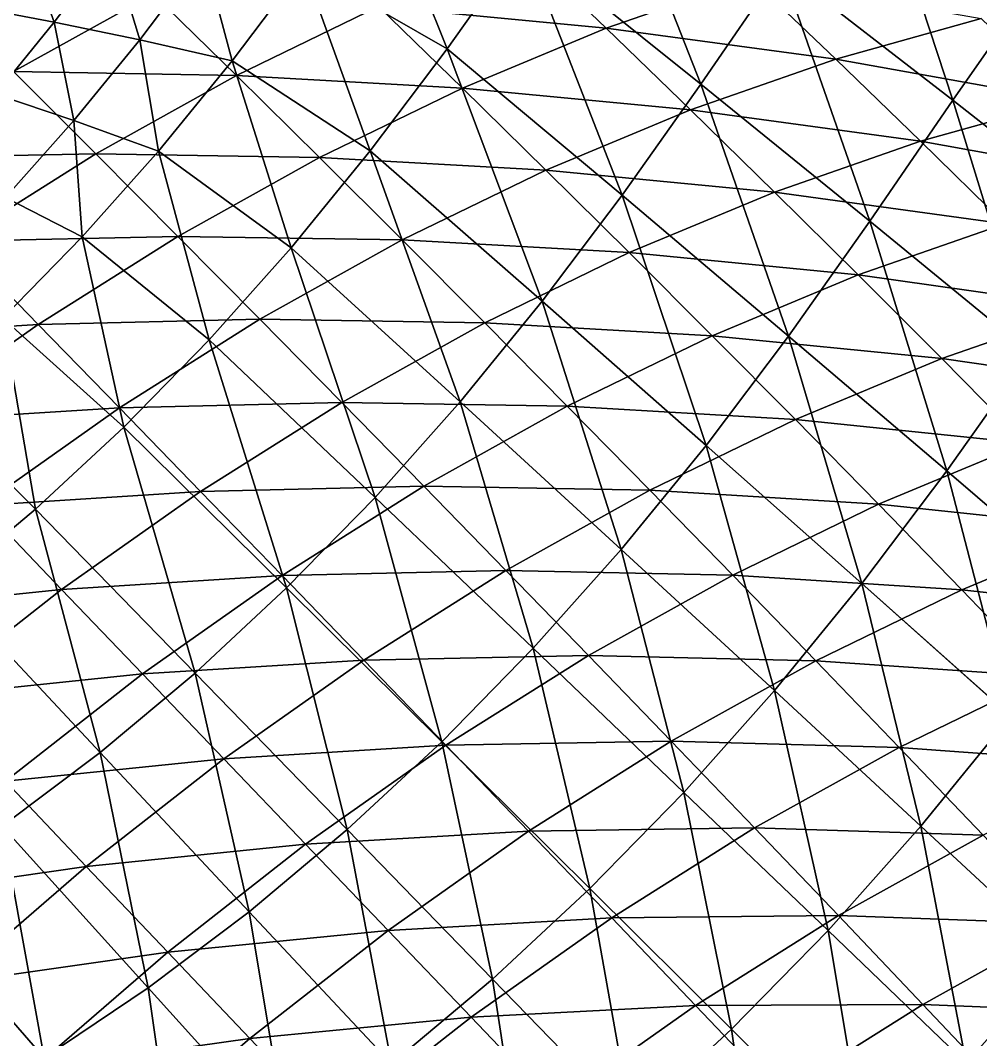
# Model space of a CAD drawing. Extents: x -232 to 179, y -162 to 161.
# Drawn here: x -68.87 to -27.39, y 51.5 to 95.52 of the extents above; entities that cross this region are included whole.
import ezdxf

# ---------------------------------------------------------------- set-up
doc = ezdxf.new("R2010")
doc.units = 0
doc.header["$MEASUREMENT"] = 0

msp = doc.modelspace()

# ---------------------------------------------------------------- linework, layer by layer
for points in [[(-39.471092, 92.76276, -909.3402), (-43.81048, 103.793015, -917.0726), (-47.15067, 98.917694, -918.0449), (-47.15057, 98.91779, -918.0448)], [(-43.81048, 103.793015, -917.0726), (-39.471092, 92.76276, -909.3402), (-36.005157, 97.8216, -908.3312400000001), (-36.00506, 97.8217, -908.3311)], [(-28.589516, 92.0679, -899.8298300000001), (-32.24156, 103.21137, -907.29565), (-36.005157, 97.8216, -908.3312400000001), (-36.00506, 97.8217, -908.3311)], [(-32.24156, 103.21137, -907.29565), (-28.589516, 92.0679, -899.8298300000001), (-24.701225, 97.63625, -898.7599), (-24.701126, 97.63635, -898.7597699999999)], [(-50.430206, 94.29224, -918.9061), (-53.58265, 102.16153, -920.0726300000001), (-56.632553, 97.859955, -920.87354), (-56.632454, 97.860054, -920.8734)], [(-53.58265, 102.16153, -920.0726300000001), (-50.430206, 94.29224, -918.9061), (-47.15067, 98.917694, -918.0449), (-47.15057, 98.91779, -918.0448)], [(-67.39996, 95.440384, -911.5989), (-68.67432, 98.96860500000001, -906.2778), (-70.848404, 96.08774, -906.7413), (-70.84830500000001, 96.08784, -906.74115)], [(-68.67432, 98.96860500000001, -906.2778), (-67.39996, 95.440384, -911.5989), (-64.93457, 98.707245, -911.07324), (-64.93446999999999, 98.70734399999999, -911.0731)], [(-63.70806, 94.68194, -916.5543), (-64.93457, 98.707245, -911.07324), (-67.39996, 95.440384, -911.5989), (-67.39986400000001, 95.44048000000001, -911.59875)], [(-64.93457, 98.707245, -911.07324), (-63.70806, 94.68194, -916.5543), (-60.937252, 98.3535, -915.9636), (-60.937153, 98.3536, -915.9635)], [(-43.557182, 95.18254, -698.4542), (-53.400063, 96.11799, -703.6279), (-47.222908, 98.6898, -705.5627400000001), (-47.22281, 98.68989599999999, -705.5626)], [(-42.874096, 87.963165, -910.2339), (-47.15067, 98.917694, -918.0449), (-50.430206, 94.29224, -918.9061), (-50.430107, 94.29233599999999, -918.9060000000001)], [(-47.222908, 98.6898, -705.5627400000001), (-37.31787, 97.35301, -700.6560000000001), (-43.557182, 95.18254, -698.4542), (-43.557083, 95.18264, -698.4541)], [(-47.15067, 98.917694, -918.0449), (-42.874096, 87.963165, -910.2339), (-39.471092, 92.76276, -909.3402), (-39.470993, 92.762856, -909.3401)], [(-59.72326700000001, 93.764496, -921.5325), (-60.937252, 98.3535, -915.9636), (-63.70806, 94.68194, -916.5543), (-63.707962, 94.68204, -916.5542)], [(-60.937252, 98.3535, -915.9636), (-59.72326700000001, 93.764496, -921.5325), (-56.632553, 97.859955, -920.87354), (-56.632454, 97.860054, -920.8734)], [(-53.753635, 89.88841, -919.6147), (-56.632553, 97.859955, -920.87354), (-59.72326700000001, 93.764496, -921.5325), (-59.723167, 93.764595, -921.53235)], [(-56.632553, 97.859955, -920.87354), (-53.753635, 89.88841, -919.6147), (-50.430206, 94.29224, -918.9061), (-50.430107, 94.29233599999999, -918.9060000000001)], [(-32.170284, 86.84144, -900.8722), (-36.005157, 97.8216, -908.3312400000001), (-39.471092, 92.76276, -909.3402), (-39.470993, 92.762856, -909.3401)], [(-36.005157, 97.8216, -908.3312400000001), (-32.170284, 86.84144, -900.8722), (-28.589516, 92.0679, -899.8298300000001), (-28.589417, 92.068, -899.8297)], [(-33.638657, 93.83798, -693.6647), (-43.557182, 95.18254, -698.4542), (-37.31787, 97.35301, -700.6560000000001), (-37.317772, 97.35311, -700.6559)], [(-37.31787, 97.35301, -700.6560000000001), (-27.364506, 95.594666, -696.1255), (-33.638657, 93.83798, -693.6647), (-33.638557, 93.83808, -693.66455)], [(-21.54013, 86.54607, -891.6204), (-24.701225, 97.63625, -898.7599), (-28.589516, 92.0679, -899.8298300000001), (-28.589417, 92.068, -899.8297)], [(-72.73605, 96.86752, -715.20276), (-63.136093, 96.66998000000001, -709.205), (-69.16415400000001, 93.31235, -707.808), (-69.164055, 93.31245, -707.80786)], [(-59.534866, 93.137054, -701.95355), (-69.16415400000001, 93.31235, -707.808), (-63.136093, 96.66998000000001, -709.205), (-63.135994, 96.67008, -709.2049)], [(-63.136093, 96.66998000000001, -709.205), (-53.400063, 96.11799, -703.6279), (-59.534866, 93.137054, -701.95355), (-59.534767, 93.13715, -701.9534)], [(-70.848404, 96.08774, -906.7413), (-69.9369, 92.33062, -911.9938), (-67.39996, 95.440384, -911.5989), (-67.39986400000001, 95.44048000000001, -911.59875)], [(-49.774757, 92.5939, -696.5067), (-59.534866, 93.137054, -701.95355), (-53.400063, 96.11799, -703.6279), (-53.399963, 96.11809000000001, -703.6278)], [(-53.400063, 96.11799, -703.6279), (-43.557182, 95.18254, -698.4542), (-49.774757, 92.5939, -696.5067), (-49.77466, 92.594, -696.5066)], [(-23.677238, 92.06189, -689.2383), (-33.638657, 93.83798, -693.6647), (-27.364506, 95.594666, -696.1255), (-27.364407, 95.594765, -696.12537)], [(-66.559265, 91.18693, -916.99817), (-67.39996, 95.440384, -911.5989), (-69.9369, 92.33062, -911.9938), (-69.9368, 92.33072, -911.99365)], [(-67.39996, 95.440384, -911.5989), (-66.559265, 91.18693, -916.99817), (-63.70806, 94.68194, -916.5543), (-63.707962, 94.68204, -916.5542)], [(-39.913162, 91.655266, -691.4504400000001), (-49.774757, 92.5939, -696.5067), (-43.557182, 95.18254, -698.4542), (-43.557083, 95.18264, -698.4541)], [(-43.557182, 95.18254, -698.4542), (-33.638657, 93.83798, -693.6647), (-39.913162, 91.655266, -691.4504400000001), (-39.913063, 91.655365, -691.4503)], [(-62.903664, 89.86596, -922.0276), (-63.70806, 94.68194, -916.5543), (-66.559265, 91.18693, -916.99817), (-66.559166, 91.18703000000001, -916.99805)], [(-63.70806, 94.68194, -916.5543), (-62.903664, 89.86596, -922.0276), (-59.72326700000001, 93.764496, -921.5325), (-59.723167, 93.764595, -921.53235)], [(-46.32263, 83.393555, -910.96906), (-50.430206, 94.29224, -918.9061), (-53.753635, 89.88841, -919.6147), (-53.753536, 89.88851, -919.61456)], [(-50.430206, 94.29224, -918.9061), (-46.32263, 83.393555, -910.96906), (-42.874096, 87.963165, -910.2339), (-42.873997, 87.963264, -910.23376)], [(-57.1735, 85.69634, -920.1471), (-59.72326700000001, 93.764496, -921.5325), (-62.903664, 89.86596, -922.0276), (-62.903564, 89.86606, -922.0274699999999)], [(-59.72326700000001, 93.764496, -921.5325), (-57.1735, 85.69634, -920.1471), (-53.753635, 89.88841, -919.6147), (-53.753536, 89.88851, -919.61456)], [(-29.981344, 90.296814, -686.76575), (-39.913162, 91.655266, -691.4504400000001), (-33.638657, 93.83798, -693.6647), (-33.638557, 93.83808, -693.66455)], [(-33.638657, 93.83798, -693.6647), (-23.677238, 92.06189, -689.2383), (-29.981344, 90.296814, -686.76575), (-29.981245, 90.29691, -686.7656)], [(-65.60806, 89.75428000000001, -700.5461), (-75.11426999999999, 89.5634, -706.6809), (-69.16415400000001, 93.31235, -707.808), (-69.164055, 93.31245, -707.80786)], [(-69.16415400000001, 93.31235, -707.808), (-59.534866, 93.137054, -701.95355), (-65.60806, 89.75428000000001, -700.5461), (-65.60795999999999, 89.75438, -700.5459599999999)], [(-55.949707, 89.593475, -694.82135), (-65.60806, 89.75428000000001, -700.5461), (-59.534866, 93.137054, -701.95355), (-59.534767, 93.13715, -701.9534)], [(-59.534866, 93.137054, -701.95355), (-49.774757, 92.5939, -696.5067), (-55.949707, 89.593475, -694.82135), (-55.949608, 89.593575, -694.8212)], [(-46.165817, 89.05201, -689.49194), (-55.949707, 89.593475, -694.82135), (-49.774757, 92.5939, -696.5067), (-49.77466, 92.594, -696.5066)], [(-49.774757, 92.5939, -696.5067), (-39.913162, 91.655266, -691.4504400000001), (-46.165817, 89.05201, -689.49194), (-46.165718, 89.05211, -689.4918)], [(-35.686043, 81.88283, -901.7954), (-39.471092, 92.76276, -909.3402), (-42.874096, 87.963165, -910.2339), (-42.873997, 87.963264, -910.23376)], [(-39.471092, 92.76276, -909.3402), (-35.686043, 81.88283, -901.7954), (-32.170284, 86.84144, -900.8722), (-32.170185, 86.84154000000001, -900.8721)], [(-69.9369, 92.33062, -911.9938), (-69.513, 87.868004, -917.2832), (-66.559265, 91.18693, -916.99817), (-66.559166, 91.18703000000001, -916.99805)], [(-25.227055, 81.16466, -892.6937), (-28.589516, 92.0679, -899.8298300000001), (-32.170284, 86.84144, -900.8722), (-32.170185, 86.84154000000001, -900.8721)], [(-20.012127, 88.49736, -682.43164), (-29.981344, 90.296814, -686.76575), (-23.677238, 92.06189, -689.2383), (-23.67714, 92.06199000000001, -689.23816)], [(-28.589516, 92.0679, -899.8298300000001), (-25.227055, 81.16466, -892.6937), (-21.54013, 86.54607, -891.6204), (-21.540031, 86.546165, -891.6203)], [(-36.28581, 88.10367, -684.54095), (-46.165817, 89.05201, -689.49194), (-39.913162, 91.655266, -691.4504400000001), (-39.913063, 91.655365, -691.4503)], [(-39.913162, 91.655266, -691.4504400000001), (-29.981344, 90.296814, -686.76575), (-36.28581, 88.10367, -684.54095), (-36.28570999999999, 88.10377, -684.54083)], [(-66.198425, 86.16385, -922.34546), (-66.559265, 91.18693, -916.99817), (-69.513, 87.868004, -917.2832), (-69.5129, 87.8681, -917.2831)], [(-66.559265, 91.18693, -916.99817), (-66.198425, 86.16385, -922.34546), (-62.903664, 89.86596, -922.0276), (-62.903564, 89.86606, -922.0274699999999)], [(-26.34105, 86.725334, -679.94934), (-36.28581, 88.10367, -684.54095), (-29.981344, 90.296814, -686.76575), (-29.981245, 90.29691, -686.7656)], [(-29.981344, 90.296814, -686.76575), (-20.012127, 88.49736, -682.43164), (-26.34105, 86.725334, -679.94934), (-26.34095, 86.72543, -679.9492)], [(-60.716335, 81.715485, -920.4889), (-62.903664, 89.86596, -922.0276), (-66.198425, 86.16385, -922.34546), (-66.198326, 86.16395, -922.3453400000001)], [(-62.903664, 89.86596, -922.0276), (-60.716335, 81.715485, -920.4889), (-57.1735, 85.69634, -920.1471), (-57.1734, 85.69644, -920.1469999999999)], [(-49.871246, 79.04366999999999, -911.5215), (-53.753635, 89.88841, -919.6147), (-57.1735, 85.69634, -920.1471), (-57.1734, 85.69644, -920.1469999999999)], [(-53.753635, 89.88841, -919.6147), (-49.871246, 79.04366999999999, -911.5215), (-46.32263, 83.393555, -910.96906), (-46.322533, 83.393654, -910.9689300000001)], [(-75.11426999999999, 89.5634, -706.6809), (-65.60806, 89.75428000000001, -700.5461), (-71.60271999999999, 85.977264, -699.4105), (-71.60262, 85.97736, -699.4104)], [(-62.062637, 86.18855, -693.4047), (-71.60271999999999, 85.977264, -699.4105), (-65.60806, 89.75428000000001, -700.5461), (-65.60795999999999, 89.75438, -700.5459599999999)], [(-65.60806, 89.75428000000001, -700.5461), (-55.949707, 89.593475, -694.82135), (-62.062637, 86.18855, -693.4047), (-62.06254000000001, 86.18865, -693.4046)], [(-52.37560300000001, 86.03465, -687.7971), (-62.062637, 86.18855, -693.4047), (-55.949707, 89.593475, -694.82135), (-55.949608, 89.593575, -694.8212)], [(-55.949707, 89.593475, -694.82135), (-46.165817, 89.05201, -689.49194), (-52.37560300000001, 86.03465, -687.7971), (-52.375504, 86.03475, -687.797)], [(-42.56832, 85.488, -682.5730599999999), (-52.37560300000001, 86.03465, -687.7971), (-46.165817, 89.05201, -689.49194), (-46.165718, 89.05211, -689.4918)], [(-46.165817, 89.05201, -689.49194), (-36.28581, 88.10367, -684.54095), (-42.56832, 85.488, -682.5730599999999), (-42.568222, 85.4881, -682.57294)], [(-32.670334, 84.52356999999999, -677.7157599999999), (-42.56832, 85.488, -682.5730599999999), (-36.28581, 88.10367, -684.54095), (-36.28570999999999, 88.10377, -684.54083)], [(-36.28581, 88.10367, -684.54095), (-26.34105, 86.725334, -679.94934), (-32.670334, 84.52356999999999, -677.7157599999999), (-32.670235, 84.52367, -677.71564)], [(-69.513, 87.868004, -917.2832), (-69.61844, 82.66246, -922.47766), (-66.198425, 86.16385, -922.34546), (-66.198326, 86.16395, -922.3453400000001)], [(-39.248837, 77.16181, -902.555), (-42.874096, 87.963165, -910.2339), (-46.32263, 83.393555, -910.96906), (-46.322533, 83.393654, -910.9689300000001)], [(-42.874096, 87.963165, -910.2339), (-39.248837, 77.16181, -902.555), (-35.686043, 81.88283, -901.7954), (-35.685944, 81.88293, -901.7953)], [(-28.84703, 76.05905, -893.64435), (-32.170284, 86.84144, -900.8722), (-35.686043, 81.88283, -901.7954), (-35.685944, 81.88293, -901.7953)], [(-22.713036, 83.11936, -673.2061), (-32.670334, 84.52356999999999, -677.7157599999999), (-26.34105, 86.725334, -679.94934), (-26.34095, 86.72543, -679.9492)], [(-32.170284, 86.84144, -900.8722), (-28.84703, 76.05905, -893.64435), (-25.227055, 81.16466, -892.6937), (-25.226955, 81.16476, -892.6936)], [(-68.096535, 82.38682, -692.2617), (-77.50514, 81.81368, -698.5501), (-71.60271999999999, 85.977264, -699.4105), (-71.60262, 85.97736, -699.4104)], [(-71.60271999999999, 85.977264, -699.4105), (-62.062637, 86.18855, -693.4047), (-68.096535, 82.38682, -692.2617), (-68.096436, 82.38691999999999, -692.2616)], [(-64.39386, 77.950455, -920.6311), (-66.198425, 86.16385, -922.34546), (-69.61844, 82.66246, -922.47766), (-69.61834, 82.66256, -922.4775400000001)], [(-58.52302, 82.61052, -686.37244), (-68.096535, 82.38682, -692.2617), (-62.062637, 86.18855, -693.4047), (-62.06254000000001, 86.18865, -693.4046)], [(-66.198425, 86.16385, -922.34546), (-64.39386, 77.950455, -920.6311), (-60.716335, 81.715485, -920.4889), (-60.716236, 81.71558, -920.4888)], [(-62.062637, 86.18855, -693.4047), (-52.37560300000001, 86.03465, -687.7971), (-58.52302, 82.61052, -686.37244), (-58.522923, 82.61062, -686.3723)], [(-48.807755, 82.45623, -680.8701), (-58.52302, 82.61052, -686.37244), (-52.37560300000001, 86.03465, -687.7971), (-52.375504, 86.03475, -687.797)], [(-52.37560300000001, 86.03465, -687.7971), (-42.56832, 85.488, -682.5730599999999), (-48.807755, 82.45623, -680.8701), (-48.807655, 82.45633000000001, -680.87)], [(-53.54744300000001, 74.91295, -911.8762), (-57.1735, 85.69634, -920.1471), (-60.716335, 81.715485, -920.4889), (-60.716236, 81.71558, -920.4888)], [(-57.1735, 85.69634, -920.1471), (-53.54744300000001, 74.91295, -911.8762), (-49.871246, 79.04366999999999, -911.5215), (-49.871147, 79.04377, -911.52136)], [(-38.97757, 81.89758, -675.7402), (-48.807755, 82.45623, -680.8701), (-42.56832, 85.488, -682.5730599999999), (-42.568222, 85.4881, -682.57294)], [(-42.56832, 85.488, -682.5730599999999), (-32.670334, 84.52356999999999, -677.7157599999999), (-38.97757, 81.89758, -675.7402), (-38.97747, 81.89768000000001, -675.74005)], [(-29.062077, 80.91072, -670.9656), (-38.97757, 81.89758, -675.7402), (-32.670334, 84.52356999999999, -677.7157599999999), (-32.670235, 84.52367, -677.71564)], [(-32.670334, 84.52356999999999, -677.7157599999999), (-22.713036, 83.11936, -673.2061), (-29.062077, 80.91072, -670.9656), (-29.061977, 80.91082, -670.96545)], [(-42.915024, 72.6678, -903.1257300000001), (-46.32263, 83.393555, -910.96906), (-49.871246, 79.04366999999999, -911.5215), (-49.871147, 79.04377, -911.52136)], [(-46.32263, 83.393555, -910.96906), (-42.915024, 72.6678, -903.1257300000001), (-39.248837, 77.16181, -902.555), (-39.248737, 77.16190999999999, -902.5549)], [(-19.092728, 79.474724, -666.52716), (-29.062077, 80.91072, -670.9656), (-22.713036, 83.11936, -673.2061), (-22.712936, 83.11946, -673.206)], [(-77.50514, 81.81368, -698.5501), (-68.096535, 82.38682, -692.2617), (-74.03758, 78.195984, -691.3956), (-74.03748, 78.19608000000001, -691.3955)], [(-64.59096, 78.78735, -685.2230000000001), (-74.03758, 78.195984, -691.3956), (-68.096535, 82.38682, -692.2617), (-68.096436, 82.38691999999999, -692.2616)], [(-68.20875500000001, 74.40883000000001, -920.5676), (-69.61844, 82.66246, -922.47766), (-73.16620999999999, 79.36882, -922.4187), (-73.16611, 79.36891999999999, -922.4186)], [(-69.61844, 82.66246, -922.47766), (-68.20875500000001, 74.40883000000001, -920.5676), (-64.39386, 77.950455, -920.6311), (-64.39376, 77.950554, -920.6310000000001)], [(-68.096535, 82.38682, -692.2617), (-58.52302, 82.61052, -686.37244), (-64.59096, 78.78735, -685.2230000000001), (-64.59085999999999, 78.78745, -685.2229)], [(-54.98452, 79.015755, -679.4387), (-64.59096, 78.78735, -685.2230000000001), (-58.52302, 82.61052, -686.37244), (-58.522923, 82.61062, -686.3723)], [(-58.52302, 82.61052, -686.37244), (-48.807755, 82.45623, -680.8701), (-54.98452, 79.015755, -679.4387), (-54.98441999999999, 79.015854, -679.4386)], [(-45.24157, 78.8539, -674.0305), (-54.98452, 79.015755, -679.4387), (-48.807755, 82.45623, -680.8701), (-48.807655, 82.45633000000001, -680.87)], [(-48.807755, 82.45623, -680.8701), (-38.97757, 81.89758, -675.7402), (-45.24157, 78.8539, -674.0305), (-45.24147, 78.854, -674.0304)], [(-35.389004, 78.27655, -668.9838), (-45.24157, 78.8539, -674.0305), (-38.97757, 81.89758, -675.7402), (-38.97747, 81.89768000000001, -675.74005)], [(-32.515453, 71.198074, -894.4264), (-35.686043, 81.88283, -901.7954), (-39.248837, 77.16181, -902.555), (-39.248737, 77.16190999999999, -902.5549)], [(-38.97757, 81.89758, -675.7402), (-29.062077, 80.91072, -670.9656), (-35.389004, 78.27655, -668.9838), (-35.388905, 78.27665, -668.9837)], [(-35.686043, 81.88283, -901.7954), (-32.515453, 71.198074, -894.4264), (-28.84703, 76.05905, -893.64435), (-28.846931, 76.05915, -893.6442)], [(-57.363415, 71.00619499999999, -912.0237), (-60.716335, 81.715485, -920.4889), (-64.39386, 77.950455, -920.6311), (-64.39376, 77.950554, -920.6310000000001)], [(-60.716335, 81.715485, -920.4889), (-57.363415, 71.00619499999999, -912.0237), (-53.54744300000001, 74.91295, -911.8762), (-53.547344, 74.91305, -911.8761)], [(-22.322365, 70.46437, -885.7458), (-25.227055, 81.16466, -892.6937), (-28.84703, 76.05905, -893.64435), (-28.846931, 76.05915, -893.6442)], [(-25.456532, 77.26095, -664.28143), (-35.389004, 78.27655, -668.9838), (-29.062077, 80.91072, -670.9656), (-29.061977, 80.91082, -670.96545)], [(-29.062077, 80.91072, -670.9656), (-19.092728, 79.474724, -666.52716), (-25.456532, 77.26095, -664.28143), (-25.456432, 77.26105, -664.2813)], [(-73.16620999999999, 79.36882, -922.4187), (-72.15774499999999, 71.09976, -920.2951699999999), (-68.20875500000001, 74.40883000000001, -920.5676), (-68.20866, 74.40893, -920.5675)], [(-64.59096, 78.78735, -685.2230000000001), (-54.98452, 79.015755, -679.4387), (-61.08143, 75.174324, -678.2838), (-61.08133, 75.17442, -678.2837)], [(-51.442654, 75.39986999999999, -672.59344), (-61.08143, 75.174324, -678.2838), (-54.98452, 79.015755, -679.4387), (-54.98441999999999, 79.015854, -679.4386)], [(-54.98452, 79.015755, -679.4387), (-45.24157, 78.8539, -674.0305), (-51.442654, 75.39986999999999, -672.59344), (-51.442554, 75.39997, -672.5933)], [(-46.713028, 68.40021999999999, -903.4922), (-49.871246, 79.04366999999999, -911.5215), (-53.54744300000001, 74.91295, -911.8762), (-53.547344, 74.91305, -911.8761)], [(-41.672554, 75.22335, -667.2688), (-51.442654, 75.39986999999999, -672.59344), (-45.24157, 78.8539, -674.0305), (-45.24147, 78.854, -674.0304)], [(-49.871246, 79.04366999999999, -911.5215), (-46.713028, 68.40021999999999, -903.4922), (-42.915024, 72.6678, -903.1257300000001), (-42.914925, 72.6679, -903.1256)], [(-45.24157, 78.8539, -674.0305), (-35.389004, 78.27655, -668.9838), (-41.672554, 75.22335, -667.2688), (-41.672455, 75.22345, -667.2687)], [(-74.03758, 78.195984, -691.3956), (-64.59096, 78.78735, -685.2230000000001), (-70.56551999999999, 74.57287600000001, -684.35205), (-70.56541999999999, 74.572975, -684.3519)], [(-61.08143, 75.174324, -678.2838), (-70.56551999999999, 74.57287600000001, -684.35205), (-64.59096, 78.78735, -685.2230000000001), (-64.59085999999999, 78.78745, -685.2229)], [(-61.321922, 67.33123, -911.9579), (-64.39386, 77.950455, -920.6311), (-68.20875500000001, 74.40883000000001, -920.5676), (-68.20866, 74.40893, -920.5675)], [(-64.39386, 77.950455, -920.6311), (-61.321922, 67.33123, -911.9579), (-57.363415, 71.00619499999999, -912.0237), (-57.363316, 71.006294, -912.02356)], [(-31.798172, 74.620636, -662.2950400000001), (-41.672554, 75.22335, -667.2688), (-35.389004, 78.27655, -668.9838), (-35.388905, 78.27665, -668.9837)], [(-35.389004, 78.27655, -668.9838), (-25.456532, 77.26095, -664.28143), (-31.798172, 74.620636, -662.2950400000001), (-31.798073, 74.620735, -662.2949)], [(-36.29032, 66.57085, -895.01404), (-39.248837, 77.16181, -902.555), (-42.915024, 72.6678, -903.1257300000001), (-42.914925, 72.6679, -903.1256)], [(-39.248837, 77.16181, -902.555), (-36.29032, 66.57085, -895.01404), (-32.515453, 71.198074, -894.4264), (-32.51535399999999, 71.19816999999999, -894.4263)], [(-21.849283, 73.57001, -657.6547), (-31.798172, 74.620636, -662.2950400000001), (-25.456532, 77.26095, -664.28143), (-25.456432, 77.26105, -664.2813)], [(-26.088467, 65.47397, -886.54865), (-28.84703, 76.05905, -893.64435), (-32.515453, 71.198074, -894.4264), (-32.51535399999999, 71.19816999999999, -894.4263)], [(-28.84703, 76.05905, -893.64435), (-26.088467, 65.47397, -886.54865), (-22.322365, 70.46437, -885.7458), (-22.322266, 70.46446999999999, -885.7456699999999)], [(-61.08143, 75.174324, -678.2838), (-51.442654, 75.39986999999999, -672.59344), (-57.56357, 71.543304, -671.43396), (-57.56347, 71.5434, -671.43384)], [(-47.892998, 71.75854, -665.8273), (-57.56357, 71.543304, -671.43396), (-51.442654, 75.39986999999999, -672.59344), (-51.442554, 75.39997, -672.5933)], [(-51.442654, 75.39986999999999, -672.59344), (-41.672554, 75.22335, -667.2688), (-47.892998, 71.75854, -665.8273), (-47.8929, 71.75864, -665.82715)], [(-70.56551999999999, 74.57287600000001, -684.35205), (-61.08143, 75.174324, -678.2838), (-67.084526, 70.93972, -677.4086), (-67.08443, 70.93982, -677.4085)], [(-57.56357, 71.543304, -671.43396), (-67.084526, 70.93972, -677.4086), (-61.08143, 75.174324, -678.2838), (-61.08133, 75.17442, -678.2837)], [(-50.65543, 64.36402, -903.6446), (-53.54744300000001, 74.91295, -911.8762), (-57.363415, 71.00619499999999, -912.0237), (-57.363316, 71.006294, -912.02356)], [(-53.54744300000001, 74.91295, -911.8762), (-50.65543, 64.36402, -903.6446), (-46.713028, 68.40021999999999, -903.4922), (-46.71293, 68.40032, -903.4920699999999)], [(-38.096336, 71.56034, -660.57605), (-47.892998, 71.75854, -665.8273), (-41.672554, 75.22335, -667.2688), (-41.672455, 75.22345, -667.2687)], [(-41.672554, 75.22335, -667.2688), (-31.798172, 74.620636, -662.2950400000001), (-38.096336, 71.56034, -660.57605), (-38.096237, 71.56044, -660.5759)], [(-67.084526, 70.93972, -677.4086), (-76.43703000000001, 69.97446, -683.7606), (-70.56551999999999, 74.57287600000001, -684.35205), (-70.56541999999999, 74.572975, -684.3519)], [(-65.41957, 63.89759399999999, -911.6752), (-68.20875500000001, 74.40883000000001, -920.5676), (-72.15774499999999, 71.09976, -920.2951699999999), (-72.157646, 71.09985999999999, -920.2950400000001)], [(-68.20875500000001, 74.40883000000001, -920.5676), (-65.41957, 63.89759399999999, -911.6752), (-61.321922, 67.33123, -911.9579), (-61.32182299999999, 67.33133000000001, -911.95776)], [(-28.200705, 70.92564, -655.6653), (-38.096336, 71.56034, -660.57605), (-31.798172, 74.620636, -662.2950400000001), (-31.798073, 74.620735, -662.2949)], [(-31.798172, 74.620636, -662.2950400000001), (-21.849283, 73.57001, -657.6547), (-28.200705, 70.92564, -655.6653), (-28.200605, 70.925735, -655.66516)], [(-18.235949, 69.83357, -651.0773), (-28.200705, 70.92564, -655.6653), (-21.849283, 73.57001, -657.6547), (-21.849184, 73.57011, -657.6546)], [(-40.20092, 62.17675, -895.39136), (-42.915024, 72.6678, -903.1257300000001), (-46.713028, 68.40021999999999, -903.4922), (-46.71293, 68.40032, -903.4920699999999)], [(-42.915024, 72.6678, -903.1257300000001), (-40.20092, 62.17675, -895.39136), (-36.29032, 66.57085, -895.01404), (-36.290222, 66.57094599999999, -895.0139)], [(-57.56357, 71.543304, -671.43396), (-47.892998, 71.75854, -665.8273), (-54.033012, 67.889946, -664.6642), (-54.032913, 67.890045, -664.66406)], [(-44.331245, 68.08748, -659.1311599999999), (-54.033012, 67.889946, -664.6642), (-47.892998, 71.75854, -665.8273), (-47.8929, 71.75864, -665.82715)], [(-47.892998, 71.75854, -665.8273), (-38.096336, 71.56034, -660.57605), (-44.331245, 68.08748, -659.1311599999999), (-44.331146, 68.08758, -659.13104)], [(-67.084526, 70.93972, -677.4086), (-57.56357, 71.543304, -671.43396), (-63.59028199999999, 67.29205, -670.5554), (-63.590183, 67.29215, -670.5553)], [(-54.033012, 67.889946, -664.6642), (-63.59028199999999, 67.29205, -670.5554), (-57.56357, 71.543304, -671.43396), (-57.56347, 71.5434, -671.43384)], [(-34.508583, 67.86062, -653.9436599999999), (-44.331245, 68.08748, -659.1311599999999), (-38.096336, 71.56034, -660.57605), (-38.096237, 71.56044, -660.5759)], [(-38.096336, 71.56034, -660.57605), (-28.200705, 70.92564, -655.6653), (-34.508583, 67.86062, -653.9436599999999), (-34.508484, 67.86072, -653.94354)], [(-76.43703000000001, 69.97446, -683.7606), (-67.084526, 70.93972, -677.4086), (-72.98406999999999, 66.31936, -676.8144), (-72.98397, 66.31945999999999, -676.8143)], [(-63.59028199999999, 67.29205, -670.5554), (-72.98406999999999, 66.31936, -676.8144), (-67.084526, 70.93972, -677.4086), (-67.08443, 70.93982, -677.4085)], [(-72.15774499999999, 71.09976, -920.2951699999999), (-69.64869, 60.71566, -911.1737699999999), (-65.41957, 63.89759399999999, -911.6752), (-65.41946999999999, 63.89769399999999, -911.67505)], [(-54.7451, 60.567303, -903.57666), (-57.363415, 71.00619499999999, -912.0237), (-61.321922, 67.33123, -911.9579), (-61.32182299999999, 67.33133000000001, -911.95776)], [(-57.363415, 71.00619499999999, -912.0237), (-54.7451, 60.567303, -903.57666), (-50.65543, 64.36402, -903.6446), (-50.65533, 64.36412, -903.6445)], [(-29.963852, 60.723522, -887.1519999999999), (-32.515453, 71.198074, -894.4264), (-36.29032, 66.57085, -895.01404), (-36.290222, 66.57094599999999, -895.0139)], [(-24.592253, 67.18717, -649.0863), (-34.508583, 67.86062, -653.9436599999999), (-28.200705, 70.92564, -655.6653), (-28.200605, 70.925735, -655.66516)], [(-32.515453, 71.198074, -894.4264), (-29.963852, 60.723522, -887.1519999999999), (-26.088467, 65.47397, -886.54865), (-26.088367, 65.47407, -886.5485)], [(-28.200705, 70.92564, -655.6653), (-18.235949, 69.83357, -651.0773), (-24.592253, 67.18717, -649.0863), (-24.592154, 67.18727, -649.0862)], [(-44.260197, 58.02089, -895.54834), (-46.713028, 68.40021999999999, -903.4922), (-50.65543, 64.36402, -903.6446), (-50.65533, 64.36412, -903.6445)], [(-46.713028, 68.40021999999999, -903.4922), (-44.260197, 58.02089, -895.54834), (-40.20092, 62.17675, -895.39136), (-40.20082, 62.17685, -895.39124)], [(-63.59028199999999, 67.29205, -670.5554), (-54.033012, 67.889946, -664.6642), (-60.078552, 63.625412, -663.7828400000001), (-60.078453, 63.62551, -663.7827)], [(-50.485535, 64.20989, -657.9654), (-60.078552, 63.625412, -663.7828400000001), (-54.033012, 67.889946, -664.6642), (-54.032913, 67.890045, -664.66406)], [(-54.033012, 67.889946, -664.6642), (-44.331245, 68.08748, -659.1311599999999), (-50.485535, 64.20989, -657.9654), (-50.485435, 64.20999, -657.9653)], [(-40.753105, 64.3824, -652.4965), (-50.485535, 64.20989, -657.9654), (-44.331245, 68.08748, -659.1311599999999), (-44.331146, 68.08758, -659.13104)], [(-44.331245, 68.08748, -659.1311599999999), (-34.508583, 67.86062, -653.9436599999999), (-40.753105, 64.3824, -652.4965), (-40.753006, 64.3825, -652.4964)], [(-30.90498, 64.11979000000001, -647.36334), (-40.753105, 64.3824, -652.4965), (-34.508583, 67.86062, -653.9436599999999), (-34.508484, 67.86072, -653.94354)], [(-34.508583, 67.86062, -653.9436599999999), (-24.592253, 67.18717, -649.0863), (-30.90498, 64.11979000000001, -647.36334), (-30.90488, 64.11989, -647.3632)], [(-72.98406999999999, 66.31936, -676.8144), (-63.59028199999999, 67.29205, -670.5554), (-69.51305, 62.653496, -669.9588), (-69.51295, 62.653595, -669.9587)], [(-60.078552, 63.625412, -663.7828400000001), (-69.51305, 62.653496, -669.9588), (-63.59028199999999, 67.29205, -670.5554), (-63.590183, 67.29215, -670.5553)], [(-58.97851, 57.0199, -903.28455), (-61.321922, 67.33123, -911.9579), (-65.41957, 63.89759399999999, -911.6752), (-65.41946999999999, 63.89769399999999, -911.67505)], [(-61.321922, 67.33123, -911.9579), (-58.97851, 57.0199, -903.28455), (-54.7451, 60.567303, -903.57666), (-54.745, 60.5674, -903.57654)], [(-20.968508, 63.400856, -642.55005), (-30.90498, 64.11979000000001, -647.36334), (-24.592253, 67.18717, -649.0863), (-24.592154, 67.18727, -649.0862)], [(-33.97859, 56.212414, -887.53937), (-36.29032, 66.57085, -895.01404), (-40.20092, 62.17675, -895.39136), (-40.20082, 62.17685, -895.39124)], [(-36.29032, 66.57085, -895.01404), (-33.97859, 56.212414, -887.53937), (-29.963852, 60.723522, -887.1519999999999), (-29.963753, 60.72362, -887.1518599999999)], [(-23.906582, 55.100227, -879.50916), (-26.088467, 65.47397, -886.54865), (-29.963852, 60.723522, -887.1519999999999), (-29.963753, 60.72362, -887.1518599999999)], [(-48.4711, 54.11161999999999, -895.47833), (-50.65543, 64.36402, -903.6446), (-54.7451, 60.567303, -903.57666), (-54.745, 60.5674, -903.57654)], [(-50.65543, 64.36402, -903.6446), (-48.4711, 54.11161999999999, -895.47833), (-44.260197, 58.02089, -895.54834), (-44.260098, 58.02099, -895.5482)], [(-50.485535, 64.20989, -657.9654), (-40.753105, 64.3824, -652.4965), (-46.916893, 60.498825, -651.3290000000001), (-46.916794, 60.498924, -651.32886)], [(-37.1543, 60.638905, -645.9151), (-46.916893, 60.498825, -651.3290000000001), (-40.753105, 64.3824, -652.4965), (-40.753006, 64.3825, -652.4964)], [(-40.753105, 64.3824, -652.4965), (-30.90498, 64.11979000000001, -647.36334), (-37.1543, 60.638905, -645.9151), (-37.1542, 60.63900400000001, -645.915)], [(-63.34775500000001, 53.732536, -902.7665), (-65.41957, 63.89759399999999, -911.6752), (-69.64869, 60.71566, -911.1737699999999), (-69.64859, 60.71576, -911.17365)], [(-65.41957, 63.89759399999999, -911.6752), (-63.34775500000001, 53.732536, -902.7665), (-58.97851, 57.0199, -903.28455), (-58.978413, 57.02, -903.2844)], [(-60.078552, 63.625412, -663.7828400000001), (-50.485535, 64.20989, -657.9654), (-56.54512, 59.935444, -657.082), (-56.54501999999999, 59.935543, -657.08185)], [(-46.916893, 60.498825, -651.3290000000001), (-56.54512, 59.935444, -657.082), (-50.485535, 64.20989, -657.9654), (-50.485435, 64.20999, -657.9653)], [(-27.281235, 60.333473, -640.8271), (-37.1543, 60.638905, -645.9151), (-30.90498, 64.11979000000001, -647.36334), (-30.90488, 64.11989, -647.3632)], [(-30.90498, 64.11979000000001, -647.36334), (-20.968508, 63.400856, -642.55005), (-27.281235, 60.333473, -640.8271), (-27.281136, 60.333572, -640.8269700000001)], [(-69.51305, 62.653496, -669.9588), (-60.078552, 63.625412, -663.7828400000001), (-66.019806, 58.97239, -663.1844), (-66.01971, 58.97249, -663.18427)], [(-56.54512, 59.935444, -657.082), (-66.019806, 58.97239, -663.1844), (-60.078552, 63.625412, -663.7828400000001), (-60.078453, 63.62551, -663.7827)], [(-66.019806, 58.97239, -663.1844), (-75.32858, 57.63346, -669.64264), (-69.51305, 62.653496, -669.9588), (-69.51295, 62.653595, -669.9587)], [(-38.14595, 51.945896, -887.7004400000001), (-40.20092, 62.17675, -895.39136), (-44.260197, 58.02089, -895.54834), (-44.260098, 58.02099, -895.5482)], [(-40.20092, 62.17675, -895.39136), (-38.14595, 51.945896, -887.7004400000001), (-33.97859, 56.212414, -887.53937), (-33.97849, 56.212513, -887.53925)], [(-67.84170999999999, 50.716175, -902.02234), (-69.64869, 60.71566, -911.1737699999999), (-73.99853, 57.79604, -910.4535), (-73.99843, 57.79614, -910.45337)], [(-69.64869, 60.71566, -911.1737699999999), (-67.84170999999999, 50.716175, -902.02234), (-63.34775500000001, 53.732536, -902.7665), (-63.34765600000001, 53.73263499999999, -902.76636)], [(-52.83002, 50.459053, -895.17755), (-54.7451, 60.567303, -903.57666), (-58.97851, 57.0199, -903.28455), (-58.978413, 57.02, -903.2844)], [(-56.54512, 59.935444, -657.082), (-46.916893, 60.498825, -651.3290000000001), (-52.98583000000001, 56.217785, -650.4442), (-52.98573, 56.217884, -650.4441)], [(-54.7451, 60.567303, -903.57666), (-52.83002, 50.459053, -895.17755), (-48.4711, 54.11161999999999, -895.47833), (-48.471, 54.11172, -895.4782)], [(-43.322823, 56.75234200000001, -644.7466400000001), (-52.98583000000001, 56.217785, -650.4442), (-46.916893, 60.498825, -651.3290000000001), (-46.916794, 60.498924, -651.32886)], [(-46.916893, 60.498825, -651.3290000000001), (-37.1543, 60.638905, -645.9151), (-43.322823, 56.75234200000001, -644.7466400000001), (-43.322723, 56.75244, -644.7465)], [(-33.53055999999999, 56.85259, -639.37885), (-43.322823, 56.75234200000001, -644.7466400000001), (-37.1543, 60.638905, -645.9151), (-37.1542, 60.63900400000001, -645.915)], [(-37.1543, 60.638905, -645.9151), (-27.281235, 60.333473, -640.8271), (-33.53055999999999, 56.85259, -639.37885), (-33.53046, 56.852688, -639.3787)], [(-28.01764, 50.48089, -879.9059), (-29.963852, 60.723522, -887.1519999999999), (-33.97859, 56.212414, -887.53937), (-33.97849, 56.212513, -887.53925)], [(-23.632942, 56.497055, -634.3269700000001), (-33.53055999999999, 56.85259, -639.37885), (-27.281235, 60.333473, -640.8271), (-27.281136, 60.333572, -640.8269700000001)], [(-29.963852, 60.723522, -887.1519999999999), (-28.01764, 50.48089, -879.9059), (-23.906582, 55.100227, -879.50916), (-23.906483, 55.100327, -879.50903)], [(-66.019806, 58.97239, -663.1844), (-56.54512, 59.935444, -657.082), (-62.5002, 55.2716, -656.4821), (-62.5001, 55.271698, -656.482)], [(-52.98583000000001, 56.217785, -650.4442), (-62.5002, 55.2716, -656.4821), (-56.54512, 59.935444, -657.082), (-56.54501999999999, 59.935543, -657.08185)], [(-75.32858, 57.63346, -669.64264), (-66.019806, 58.97239, -663.1844), (-71.85349000000001, 53.936676, -662.86725), (-71.85339, 53.936775, -662.8671)], [(-62.5002, 55.2716, -656.4821), (-71.85349000000001, 53.936676, -662.86725), (-66.019806, 58.97239, -663.1844), (-66.01971, 58.97249, -663.18427)], [(-73.99853, 57.79604, -910.4535), (-72.44699, 47.98167, -901.0531599999999), (-67.84170999999999, 50.716175, -902.02234), (-67.84161, 50.716274, -902.0222)], [(-42.46899000000001, 47.93252, -887.6286), (-44.260197, 58.02089, -895.54834), (-48.4711, 54.11161999999999, -895.47833), (-48.471, 54.11172, -895.4782)], [(-44.260197, 58.02089, -895.54834), (-42.46899000000001, 47.93252, -887.6286), (-38.14595, 51.945896, -887.7004400000001), (-38.14585, 51.945995, -887.7003)], [(-57.32879000000001, 47.074234, -894.6441699999999), (-58.97851, 57.0199, -903.28455), (-63.34775500000001, 53.732536, -902.7665), (-63.34765600000001, 53.73263499999999, -902.76636)], [(-58.97851, 57.0199, -903.28455), (-57.32879000000001, 47.074234, -894.6441699999999), (-52.83002, 50.459053, -895.17755), (-52.82991999999999, 50.459152, -895.1774)], [(-43.322823, 56.75234200000001, -644.7466400000001), (-33.53055999999999, 56.85259, -639.37885), (-39.69908, 52.966026, -638.2103), (-39.698982, 52.966125, -638.2102)], [(-29.877466, 53.018837, -632.8798), (-39.69908, 52.966026, -638.2103), (-33.53055999999999, 56.85259, -639.37885), (-33.53046, 56.852688, -639.3787)], [(-33.53055999999999, 56.85259, -639.37885), (-23.632942, 56.497055, -634.3269700000001), (-29.877466, 53.018837, -632.8798), (-29.877367, 53.018936, -632.8797)], [(-52.98583000000001, 56.217785, -650.4442), (-43.322823, 56.75234200000001, -644.7466400000001), (-49.39643, 52.468014, -643.8612), (-49.39633, 52.468113, -643.8611)], [(-39.69908, 52.966026, -638.2103), (-49.39643, 52.468014, -643.8612), (-43.322823, 56.75234200000001, -644.7466400000001), (-43.322723, 56.75244, -644.7465)], [(-19.955624, 52.605774, -627.8551), (-29.877466, 53.018837, -632.8798), (-23.632942, 56.497055, -634.3269700000001), (-23.632843, 56.497154, -634.3268400000001)], [(-62.5002, 55.2716, -656.4821), (-52.98583000000001, 56.217785, -650.4442), (-58.95008499999999, 51.54673, -649.84344), (-58.949986, 51.54683, -649.8433)], [(-49.39643, 52.468014, -643.8612), (-58.95008499999999, 51.54673, -649.84344), (-52.98583000000001, 56.217785, -650.4442), (-52.98573, 56.217884, -650.4441)], [(-32.284992, 46.112007, -880.0708), (-33.97859, 56.212414, -887.53937), (-38.14595, 51.945896, -887.7004400000001), (-38.14585, 51.945995, -887.7003)], [(-33.97859, 56.212414, -887.53937), (-32.284992, 46.112007, -880.0708), (-28.01764, 50.48089, -879.9059), (-28.01754, 50.480988, -879.90576)], [(-71.85349000000001, 53.936676, -662.86725), (-62.5002, 55.2716, -656.4821), (-68.34744, 50.224182, -656.16425), (-68.34734, 50.22428, -656.1641)], [(-58.95008499999999, 51.54673, -649.84344), (-68.34744, 50.224182, -656.16425), (-62.5002, 55.2716, -656.4821), (-62.5001, 55.271698, -656.482)], [(-22.293243, 44.95914, -872.4643), (-23.906582, 55.100227, -879.50916), (-28.01764, 50.48089, -879.9059), (-28.01754, 50.480988, -879.90576)], [(-68.34744, 50.224182, -656.16425), (-77.58529, 48.521584, -662.82635), (-71.85349000000001, 53.936676, -662.86725), (-71.85339, 53.936775, -662.8671)], [(-61.95596999999999, 43.968456, -893.8779), (-63.34775500000001, 53.732536, -902.7665), (-67.84170999999999, 50.716175, -902.02234), (-67.84161, 50.716274, -902.0222)], [(-63.34775500000001, 53.732536, -902.7665), (-61.95596999999999, 43.968456, -893.8779), (-57.32879000000001, 47.074234, -894.6441699999999), (-57.32869, 47.074333, -894.64404)], [(-46.94398, 44.182697, -887.3198), (-48.4711, 54.11161999999999, -895.47833), (-52.83002, 50.459053, -895.17755), (-52.82991999999999, 50.459152, -895.1774)], [(-48.4711, 54.11161999999999, -895.47833), (-46.94398, 44.182697, -887.3198), (-42.46899000000001, 47.93252, -887.6286), (-42.46889, 47.93262, -887.6285)], [(-49.39643, 52.468014, -643.8612), (-39.69908, 52.966026, -638.2103), (-45.77269, 48.681698, -637.32495), (-45.77259, 48.681797, -637.3248)], [(-36.041252, 49.135265, -631.7122), (-45.77269, 48.681698, -637.32495), (-39.69908, 52.966026, -638.2103), (-39.698982, 52.966125, -638.2102)], [(-39.69908, 52.966026, -638.2103), (-29.877466, 53.018837, -632.8798), (-36.041252, 49.135265, -631.7122), (-36.041153, 49.135365, -631.7121)], [(-26.190536, 49.13291, -626.41016), (-36.041252, 49.135265, -631.7122), (-29.877466, 53.018837, -632.8798), (-29.877367, 53.018936, -632.8797)], [(-29.877466, 53.018837, -632.8798), (-19.955624, 52.605774, -627.8551), (-26.190536, 49.13291, -626.41016), (-26.190437, 49.13301, -626.41003)], [(-58.95008499999999, 51.54673, -649.84344), (-49.39643, 52.468014, -643.8612), (-55.36527, 47.793377, -643.25995), (-55.36516999999999, 47.793476, -643.2598)], [(-45.77269, 48.681698, -637.32495), (-55.36527, 47.793377, -643.25995), (-49.39643, 52.468014, -643.8612), (-49.39633, 52.468113, -643.8611)], [(-36.711742, 42.00235, -879.99725), (-38.14595, 51.945896, -887.7004400000001), (-42.46899000000001, 47.93252, -887.6286), (-42.46889, 47.93262, -887.6285)], [(-38.14595, 51.945896, -887.7004400000001), (-36.711742, 42.00235, -879.99725), (-32.284992, 46.112007, -880.0708), (-32.284893, 46.112106, -880.0707)], [(-68.34744, 50.224182, -656.16425), (-58.95008499999999, 51.54673, -649.84344), (-64.80636, 46.49154, -649.525), (-64.80626, 46.49164, -649.5249)], [(-55.36527, 47.793377, -643.25995), (-64.80636, 46.49154, -649.525), (-58.95008499999999, 51.54673, -649.84344), (-58.949986, 51.54683, -649.8433)]]:
    msp.add_3dface(points)

doc.saveas('drawing.dxf')
